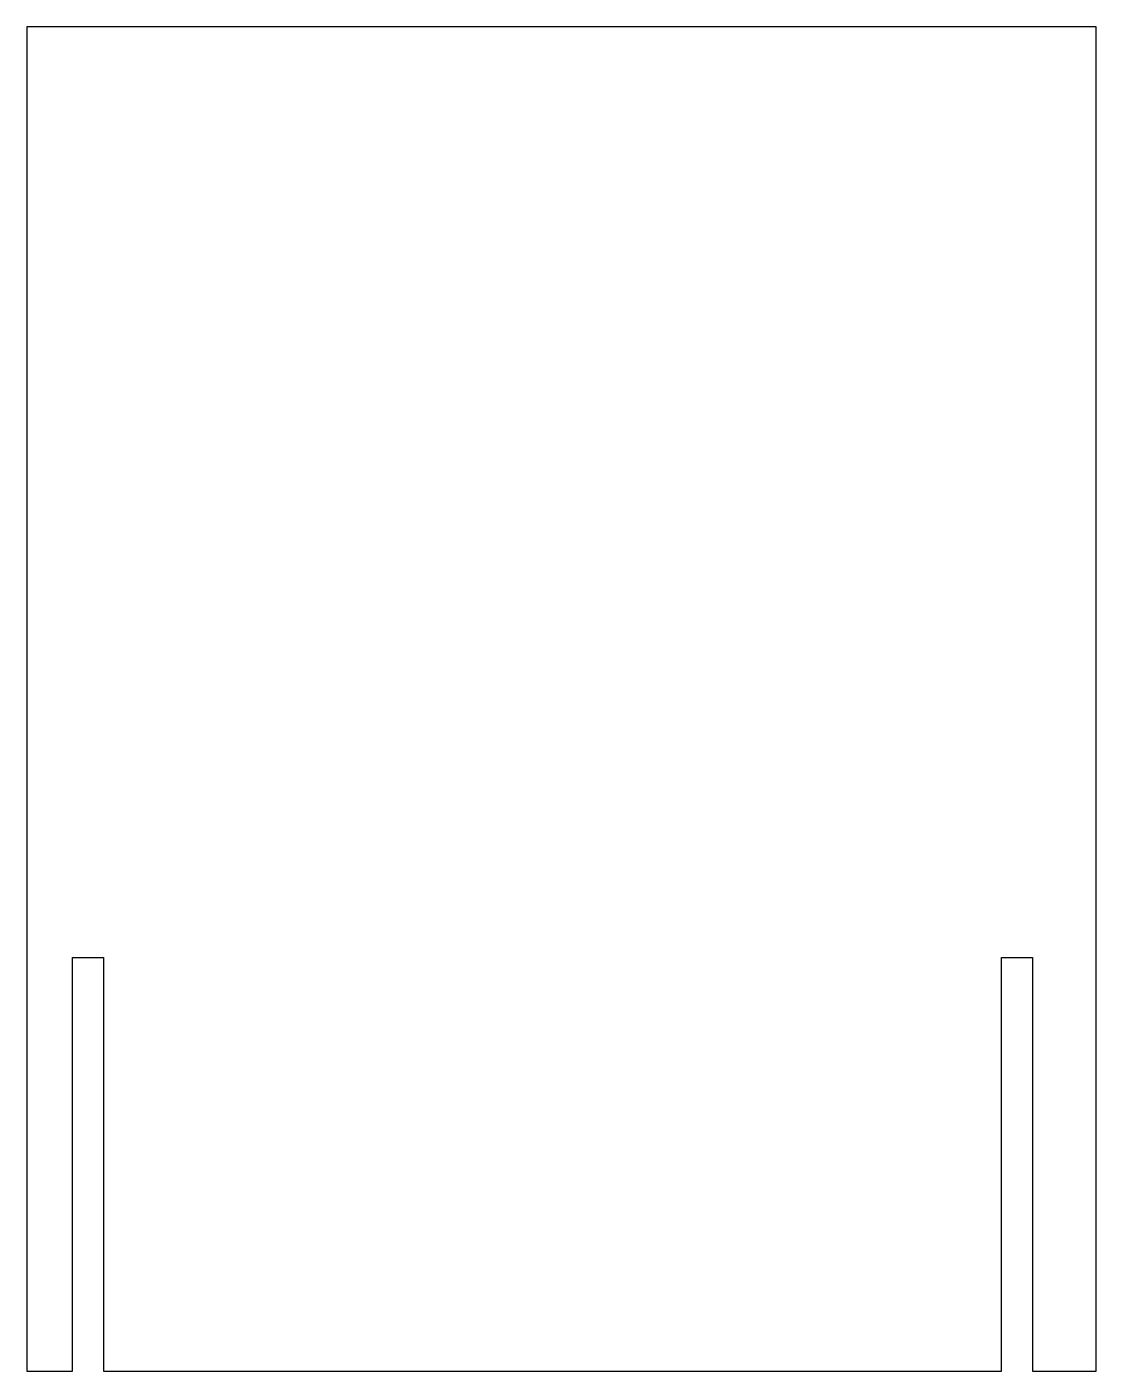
# Model space of a CAD drawing. Header units: millimetres. Extents: x -4 to 99, y -9 to 121.
import ezdxf

# ---------------------------------------------------------------- set-up
doc = ezdxf.new("R2010")
doc.units = ezdxf.units.MM
doc.layers.get('0').update_dxf_attribs({"linetype": 'CONTINUOUS'})

msp = doc.modelspace()

# ---------------------------------------------------------------- linework, layer by layer
msp.add_lwpolyline([(3.05, 31.41), (3.05, -8.59), (89.87, -8.59), (89.87, 31.41), (92.87, 31.41), (92.87, -8.59), (99.04, -8.59), (99.04, 121.41), (-4.36, 121.41), (-4.36, -8.59), (0.05, -8.59), (0.05, 31.41)], close=True)

doc.saveas('drawing.dxf')
